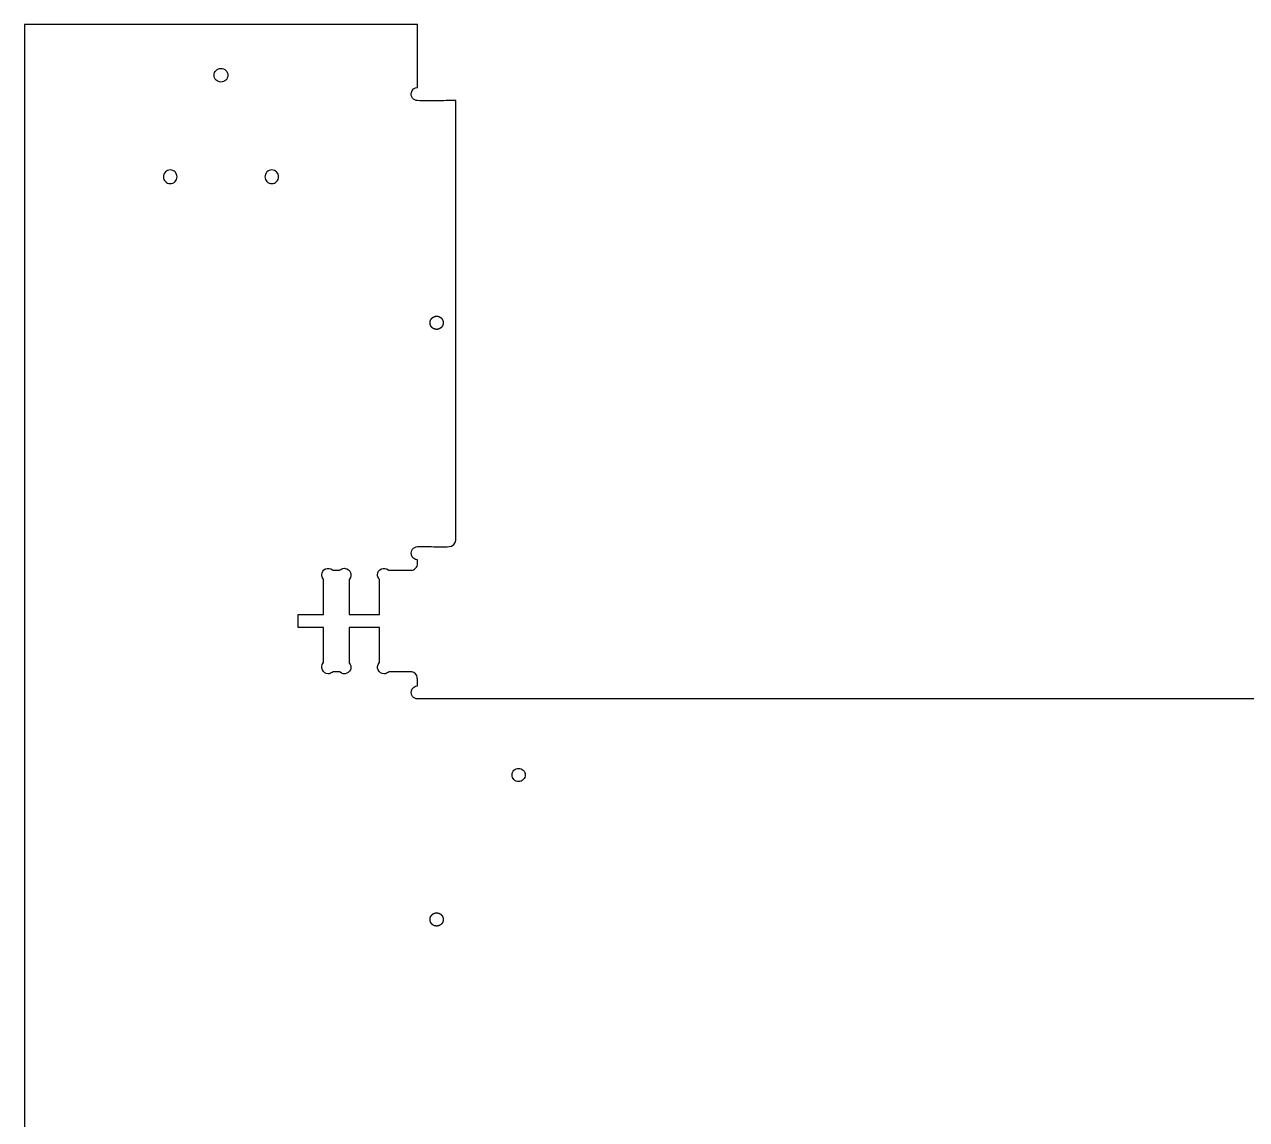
# Model space of a CAD drawing. Extents: x 1.2 to 94.4, y 0.6 to 47.4.
# Drawn here: x 1.22 to 25.29, y 25.83 to 47.39 of the extents above; entities that cross this region are included whole.
import ezdxf

# ---------------------------------------------------------------- set-up
doc = ezdxf.new("R2010")
doc.units = 0
doc.layers.add('SCREW_LOCATION_MARKERS', color=1, linetype='CONTINUOUS')
doc.layers.add('THRUCUT_ENDWALL', color=18, linetype='CONTINUOUS')

msp = doc.modelspace()

# ---------------------------------------------------------------- linework, layer by layer
at = {"layer": 'SCREW_LOCATION_MARKERS'}
for points in [[(9.336, 41.648), (9.338, 41.648), (9.339, 41.648), (9.341, 41.648), (9.342, 41.648), (9.344, 41.648), (9.345, 41.648), (9.347, 41.648), (9.348, 41.648), (9.35, 41.648), (9.351, 41.648), (9.353, 41.647), (9.354, 41.647), (9.356, 41.647), (9.357, 41.647), (9.359, 41.647), (9.36, 41.646), (9.362, 41.646), (9.363, 41.646), (9.365, 41.645), (9.366, 41.645), (9.368, 41.645), (9.369, 41.644), (9.371, 41.644), (9.372, 41.643), (9.374, 41.643), (9.375, 41.642), (9.377, 41.642), (9.378, 41.641), (9.38, 41.641), (9.381, 41.64), (9.383, 41.64), (9.384, 41.639), (9.386, 41.639), (9.387, 41.638), (9.389, 41.637), (9.39, 41.637), (9.392, 41.636), (9.393, 41.636), (9.393, 41.635), (9.394, 41.635), (9.395, 41.635), (9.395, 41.634), (9.396, 41.634), (9.397, 41.634), (9.398, 41.633), (9.398, 41.633), (9.399, 41.632), (9.4, 41.632), (9.401, 41.632), (9.401, 41.631), (9.402, 41.631), (9.403, 41.63), (9.403, 41.63), (9.404, 41.629), (9.405, 41.629), (9.406, 41.629), (9.406, 41.628), (9.407, 41.628), (9.408, 41.627), (9.408, 41.627), (9.409, 41.626), (9.41, 41.626), (9.41, 41.625), (9.411, 41.625), (9.412, 41.624), (9.412, 41.624), (9.413, 41.623), (9.414, 41.623), (9.414, 41.622), (9.415, 41.622), (9.416, 41.621), (9.416, 41.621), (9.417, 41.62), (9.418, 41.62), (9.418, 41.619), (9.419, 41.619), (9.42, 41.618), (9.42, 41.618), (9.421, 41.617), (9.422, 41.617), (9.422, 41.616), (9.423, 41.616), (9.424, 41.615), (9.424, 41.614), (9.425, 41.614), (9.425, 41.613), (9.426, 41.613), (9.427, 41.612), (9.427, 41.612), (9.428, 41.611), (9.428, 41.61), (9.429, 41.61), (9.43, 41.609), (9.43, 41.609), (9.431, 41.608), (9.431, 41.607), (9.432, 41.607), (9.432, 41.606), (9.433, 41.605), (9.434, 41.605), (9.434, 41.604), (9.435, 41.604), (9.435, 41.603), (9.436, 41.602), (9.436, 41.602), (9.437, 41.601), (9.437, 41.6), (9.438, 41.6), (9.438, 41.599), (9.439, 41.598), (9.44, 41.598), (9.44, 41.597), (9.441, 41.596), (9.441, 41.596), (9.442, 41.595), (9.442, 41.594), (9.442, 41.594), (9.443, 41.593), (9.443, 41.592), (9.444, 41.592), (9.444, 41.591), (9.445, 41.59), (9.445, 41.59), (9.446, 41.589), (9.446, 41.588), (9.447, 41.587), (9.447, 41.587), (9.448, 41.586), (9.448, 41.585), (9.448, 41.585), (9.449, 41.584), (9.449, 41.583), (9.45, 41.582), (9.45, 41.582), (9.45, 41.581), (9.451, 41.58), (9.451, 41.58), (9.452, 41.579), (9.452, 41.578), (9.452, 41.577), (9.453, 41.577), (9.453, 41.576), (9.453, 41.575), (9.454, 41.574), (9.454, 41.574), (9.455, 41.572), (9.455, 41.571), (9.456, 41.569), (9.457, 41.568), (9.457, 41.566), (9.458, 41.565), (9.459, 41.563), (9.459, 41.562), (9.46, 41.56), (9.46, 41.559), (9.461, 41.557), (9.461, 41.556), (9.461, 41.554), (9.462, 41.553), (9.462, 41.551), (9.463, 41.55), (9.463, 41.548), (9.463, 41.547), (9.464, 41.545), (9.464, 41.544), (9.464, 41.542), (9.465, 41.541), (9.465, 41.539), (9.465, 41.538), (9.465, 41.536), (9.465, 41.535), (9.466, 41.533), (9.466, 41.532), (9.466, 41.53), (9.466, 41.529), (9.466, 41.527), (9.466, 41.526), (9.466, 41.524), (9.466, 41.523), (9.466, 41.521), (9.466, 41.52), (9.466, 41.518), (9.466, 41.517), (9.466, 41.516), (9.466, 41.514), (9.466, 41.513), (9.466, 41.511), (9.466, 41.51), (9.466, 41.508), (9.466, 41.507), (9.466, 41.505), (9.466, 41.504), (9.465, 41.502), (9.465, 41.501), (9.465, 41.499), (9.465, 41.498), (9.465, 41.496), (9.464, 41.495), (9.464, 41.493), (9.464, 41.492), (9.463, 41.49), (9.463, 41.489), (9.463, 41.487), (9.462, 41.486), (9.462, 41.484), (9.461, 41.483), (9.461, 41.481), (9.461, 41.48), (9.46, 41.478), (9.46, 41.477), (9.459, 41.475), (9.459, 41.474), (9.458, 41.472), (9.457, 41.471), (9.457, 41.469), (9.456, 41.468), (9.455, 41.466), (9.455, 41.465), (9.454, 41.463), (9.454, 41.462), (9.453, 41.462), (9.453, 41.461), (9.453, 41.46), (9.452, 41.459), (9.452, 41.459), (9.452, 41.458), (9.451, 41.457), (9.451, 41.457), (9.45, 41.456), (9.45, 41.455), (9.45, 41.454), (9.449, 41.454), (9.449, 41.453), (9.448, 41.452), (9.448, 41.451), (9.448, 41.451), (9.447, 41.45), (9.447, 41.449), (9.446, 41.449), (9.446, 41.448), (9.445, 41.447), (9.445, 41.447), (9.444, 41.446), (9.444, 41.445), (9.443, 41.445), (9.443, 41.444), (9.442, 41.443), (9.442, 41.442), (9.442, 41.442), (9.441, 41.441), (9.441, 41.44), (9.44, 41.44), (9.44, 41.439), (9.439, 41.438), (9.438, 41.438), (9.438, 41.437), (9.437, 41.436), (9.437, 41.436), (9.436, 41.435), (9.436, 41.435), (9.435, 41.434), (9.435, 41.433), (9.434, 41.433), (9.434, 41.432), (9.433, 41.431), (9.432, 41.431), (9.432, 41.43), (9.431, 41.43), (9.431, 41.429), (9.43, 41.428), (9.43, 41.428), (9.429, 41.427), (9.428, 41.426), (9.428, 41.426), (9.427, 41.425), (9.427, 41.425), (9.426, 41.424), (9.425, 41.424), (9.425, 41.423), (9.424, 41.422), (9.424, 41.422), (9.423, 41.421), (9.422, 41.421), (9.422, 41.42), (9.421, 41.42), (9.42, 41.419), (9.42, 41.419), (9.419, 41.418), (9.418, 41.417), (9.418, 41.417), (9.417, 41.416), (9.416, 41.416), (9.416, 41.415), (9.415, 41.415), (9.414, 41.414), (9.414, 41.414), (9.413, 41.413), (9.412, 41.413), (9.412, 41.412), (9.411, 41.412), (9.41, 41.411), (9.41, 41.411), (9.409, 41.411), (9.408, 41.41), (9.408, 41.41), (9.407, 41.409), (9.406, 41.409), (9.406, 41.408), (9.405, 41.408), (9.404, 41.407), (9.403, 41.407), (9.403, 41.407), (9.402, 41.406), (9.401, 41.406), (9.401, 41.405), (9.4, 41.405), (9.399, 41.404), (9.398, 41.404), (9.398, 41.404), (9.397, 41.403), (9.396, 41.403), (9.395, 41.403), (9.395, 41.402), (9.394, 41.402), (9.393, 41.401), (9.393, 41.401), (9.392, 41.401), (9.39, 41.4), (9.389, 41.399), (9.387, 41.399), (9.386, 41.398), (9.384, 41.398), (9.383, 41.397), (9.381, 41.396), (9.38, 41.396), (9.378, 41.395), (9.377, 41.395), (9.375, 41.394), (9.374, 41.394), (9.372, 41.393), (9.371, 41.393), (9.369, 41.393), (9.368, 41.392), (9.366, 41.392), (9.365, 41.392), (9.363, 41.391), (9.362, 41.391), (9.36, 41.391), (9.359, 41.39), (9.357, 41.39), (9.356, 41.39), (9.354, 41.39), (9.353, 41.389), (9.351, 41.389), (9.35, 41.389), (9.348, 41.389), (9.347, 41.389), (9.345, 41.389), (9.344, 41.389), (9.342, 41.389), (9.341, 41.388), (9.339, 41.388), (9.338, 41.388), (9.336, 41.388), (9.335, 41.388), (9.334, 41.388), (9.332, 41.388), (9.331, 41.389), (9.329, 41.389), (9.328, 41.389), (9.326, 41.389), (9.325, 41.389), (9.323, 41.389), (9.322, 41.389), (9.32, 41.389), (9.319, 41.39), (9.317, 41.39), (9.316, 41.39), (9.314, 41.39), (9.313, 41.391), (9.311, 41.391), (9.31, 41.391), (9.308, 41.392), (9.307, 41.392), (9.305, 41.392), (9.304, 41.393), (9.302, 41.393), (9.301, 41.393), (9.299, 41.394), (9.298, 41.394), (9.296, 41.395), (9.295, 41.395), (9.293, 41.396), (9.292, 41.396), (9.29, 41.397), (9.289, 41.398), (9.287, 41.398), (9.286, 41.399), (9.284, 41.399), (9.283, 41.4), (9.281, 41.401), (9.28, 41.401), (9.28, 41.401), (9.279, 41.402), (9.278, 41.402), (9.278, 41.403), (9.277, 41.403), (9.276, 41.403), (9.275, 41.404), (9.275, 41.404), (9.274, 41.404), (9.273, 41.405), (9.272, 41.405), (9.272, 41.406), (9.271, 41.406), (9.27, 41.407), (9.27, 41.407), (9.269, 41.407), (9.268, 41.408), (9.267, 41.408), (9.267, 41.409), (9.266, 41.409), (9.265, 41.41), (9.265, 41.41), (9.264, 41.411), (9.263, 41.411), (9.263, 41.411), (9.262, 41.412), (9.261, 41.412), (9.261, 41.413), (9.26, 41.413), (9.259, 41.414), (9.259, 41.414), (9.258, 41.415), (9.257, 41.415), (9.257, 41.416), (9.256, 41.416), (9.255, 41.417), (9.255, 41.417), (9.254, 41.418), (9.253, 41.419), (9.253, 41.419), (9.252, 41.42), (9.251, 41.42), (9.251, 41.421), (9.25, 41.421), (9.249, 41.422), (9.249, 41.422), (9.248, 41.423), (9.248, 41.424), (9.247, 41.424), (9.246, 41.425), (9.246, 41.425), (9.245, 41.426), (9.245, 41.426), (9.244, 41.427), (9.243, 41.428), (9.243, 41.428), (9.242, 41.429), (9.242, 41.43), (9.241, 41.43), (9.241, 41.431), (9.24, 41.431), (9.239, 41.432), (9.239, 41.433), (9.238, 41.433), (9.238, 41.434), (9.237, 41.435), (9.237, 41.435), (9.236, 41.436), (9.236, 41.436), (9.235, 41.437), (9.235, 41.438), (9.234, 41.438), (9.233, 41.439), (9.233, 41.44), (9.232, 41.44), (9.232, 41.441), (9.231, 41.442), (9.231, 41.442), (9.231, 41.443), (9.23, 41.444), (9.23, 41.445), (9.229, 41.445), (9.229, 41.446), (9.228, 41.447), (9.228, 41.447), (9.227, 41.448), (9.227, 41.449), (9.226, 41.449), (9.226, 41.45), (9.225, 41.451), (9.225, 41.451), (9.225, 41.452), (9.224, 41.453), (9.224, 41.454), (9.223, 41.454), (9.223, 41.455), (9.223, 41.456), (9.222, 41.457), (9.222, 41.457), (9.221, 41.458), (9.221, 41.459), (9.221, 41.459), (9.22, 41.46), (9.22, 41.461), (9.22, 41.462), (9.219, 41.462), (9.219, 41.463), (9.218, 41.465), (9.217, 41.466), (9.217, 41.468), (9.216, 41.469), (9.216, 41.471), (9.215, 41.472), (9.214, 41.474), (9.214, 41.475), (9.213, 41.477), (9.213, 41.478), (9.212, 41.48), (9.212, 41.481), (9.212, 41.483), (9.211, 41.484), (9.211, 41.486), (9.21, 41.487), (9.21, 41.489), (9.21, 41.49), (9.209, 41.492), (9.209, 41.493), (9.209, 41.495), (9.208, 41.496), (9.208, 41.498), (9.208, 41.499), (9.208, 41.501), (9.208, 41.502), (9.207, 41.504), (9.207, 41.505), (9.207, 41.507), (9.207, 41.508), (9.207, 41.51), (9.207, 41.511), (9.207, 41.513), (9.207, 41.514), (9.207, 41.516), (9.206, 41.517), (9.206, 41.518), (9.206, 41.52), (9.207, 41.521), (9.207, 41.523), (9.207, 41.524), (9.207, 41.526), (9.207, 41.527), (9.207, 41.529), (9.207, 41.53), (9.207, 41.532), (9.207, 41.533), (9.208, 41.535), (9.208, 41.536), (9.208, 41.538), (9.208, 41.539), (9.208, 41.541), (9.209, 41.542), (9.209, 41.544), (9.209, 41.545), (9.21, 41.547), (9.21, 41.548), (9.21, 41.55), (9.211, 41.551), (9.211, 41.553), (9.212, 41.554), (9.212, 41.556), (9.212, 41.557), (9.213, 41.559), (9.213, 41.56), (9.214, 41.562), (9.214, 41.563), (9.215, 41.565), (9.216, 41.566), (9.216, 41.568), (9.217, 41.569), (9.217, 41.571), (9.218, 41.572), (9.219, 41.574), (9.219, 41.574), (9.22, 41.575), (9.22, 41.576), (9.22, 41.577), (9.221, 41.577), (9.221, 41.578), (9.221, 41.579), (9.222, 41.58), (9.222, 41.58), (9.223, 41.581), (9.223, 41.582), (9.223, 41.582), (9.224, 41.583), (9.224, 41.584), (9.225, 41.585), (9.225, 41.585), (9.225, 41.586), (9.226, 41.587), (9.226, 41.587), (9.227, 41.588), (9.227, 41.589), (9.228, 41.59), (9.228, 41.59), (9.229, 41.591), (9.229, 41.592), (9.23, 41.592), (9.23, 41.593), (9.231, 41.594), (9.231, 41.594), (9.231, 41.595), (9.232, 41.596), (9.232, 41.596), (9.233, 41.597), (9.233, 41.598), (9.234, 41.598), (9.235, 41.599), (9.235, 41.6), (9.236, 41.6), (9.236, 41.601), (9.237, 41.602), (9.237, 41.602), (9.238, 41.603), (9.238, 41.604), (9.239, 41.604), (9.239, 41.605), (9.24, 41.605), (9.241, 41.606), (9.241, 41.607), (9.242, 41.607), (9.242, 41.608), (9.243, 41.609), (9.243, 41.609), (9.244, 41.61), (9.245, 41.61), (9.245, 41.611), (9.246, 41.612), (9.246, 41.612), (9.247, 41.613), (9.248, 41.613), (9.248, 41.614), (9.249, 41.614), (9.249, 41.615), (9.25, 41.616), (9.251, 41.616), (9.251, 41.617), (9.252, 41.617), (9.253, 41.618), (9.253, 41.618), (9.254, 41.619), (9.255, 41.619), (9.255, 41.62), (9.256, 41.62), (9.257, 41.621), (9.257, 41.621), (9.258, 41.622), (9.259, 41.622), (9.259, 41.623), (9.26, 41.623), (9.261, 41.624), (9.261, 41.624), (9.262, 41.625), (9.263, 41.625), (9.263, 41.626), (9.264, 41.626), (9.265, 41.627), (9.265, 41.627), (9.266, 41.628), (9.267, 41.628), (9.267, 41.629), (9.268, 41.629), (9.269, 41.629), (9.27, 41.63), (9.27, 41.63), (9.271, 41.631), (9.272, 41.631), (9.272, 41.632), (9.273, 41.632), (9.274, 41.632), (9.275, 41.633), (9.275, 41.633), (9.276, 41.634), (9.277, 41.634), (9.278, 41.634), (9.278, 41.635), (9.279, 41.635), (9.28, 41.635), (9.28, 41.636), (9.281, 41.636), (9.283, 41.637), (9.284, 41.637), (9.286, 41.638), (9.287, 41.639), (9.289, 41.639), (9.29, 41.64), (9.292, 41.64), (9.293, 41.641), (9.295, 41.641), (9.296, 41.642), (9.298, 41.642), (9.299, 41.643), (9.301, 41.643), (9.302, 41.644), (9.304, 41.644), (9.305, 41.645), (9.307, 41.645), (9.308, 41.645), (9.31, 41.646), (9.311, 41.646), (9.313, 41.646), (9.314, 41.647), (9.316, 41.647), (9.317, 41.647), (9.319, 41.647), (9.32, 41.647), (9.322, 41.648), (9.323, 41.648), (9.325, 41.648), (9.326, 41.648), (9.328, 41.648), (9.329, 41.648), (9.331, 41.648), (9.332, 41.648), (9.334, 41.648), (9.335, 41.648)], [(9.337, 29.898), (9.338, 29.898), (9.34, 29.898), (9.341, 29.898), (9.343, 29.898), (9.344, 29.898), (9.346, 29.898), (9.347, 29.898), (9.349, 29.898), (9.35, 29.898), (9.351, 29.897), (9.353, 29.897), (9.354, 29.897), (9.356, 29.897), (9.357, 29.897), (9.359, 29.896), (9.36, 29.896), (9.362, 29.896), (9.363, 29.895), (9.365, 29.895), (9.367, 29.895), (9.368, 29.894), (9.37, 29.894), (9.371, 29.894), (9.373, 29.893), (9.374, 29.893), (9.376, 29.892), (9.377, 29.892), (9.379, 29.891), (9.38, 29.891), (9.382, 29.89), (9.383, 29.89), (9.385, 29.889), (9.386, 29.888), (9.388, 29.888), (9.389, 29.887), (9.391, 29.887), (9.392, 29.886), (9.393, 29.886), (9.394, 29.885), (9.394, 29.885), (9.395, 29.884), (9.396, 29.884), (9.397, 29.884), (9.397, 29.883), (9.398, 29.883), (9.399, 29.883), (9.399, 29.882), (9.4, 29.882), (9.401, 29.881), (9.402, 29.881), (9.402, 29.881), (9.403, 29.88), (9.404, 29.88), (9.404, 29.879), (9.405, 29.879), (9.406, 29.878), (9.407, 29.878), (9.407, 29.877), (9.408, 29.877), (9.409, 29.877), (9.409, 29.876), (9.41, 29.876), (9.411, 29.875), (9.411, 29.875), (9.412, 29.874), (9.413, 29.874), (9.413, 29.873), (9.414, 29.873), (9.415, 29.872), (9.415, 29.872), (9.416, 29.871), (9.417, 29.871), (9.417, 29.87), (9.418, 29.87), (9.419, 29.869), (9.419, 29.869), (9.42, 29.868), (9.421, 29.868), (9.421, 29.867), (9.422, 29.866), (9.423, 29.866), (9.423, 29.865), (9.424, 29.865), (9.424, 29.864), (9.425, 29.864), (9.426, 29.863), (9.426, 29.863), (9.427, 29.862), (9.428, 29.861), (9.428, 29.861), (9.429, 29.86), (9.429, 29.86), (9.43, 29.859), (9.431, 29.858), (9.431, 29.858), (9.432, 29.857), (9.432, 29.857), (9.433, 29.856), (9.433, 29.855), (9.434, 29.855), (9.434, 29.854), (9.435, 29.853), (9.436, 29.853), (9.436, 29.852), (9.437, 29.851), (9.437, 29.851), (9.438, 29.85), (9.438, 29.85), (9.439, 29.849), (9.439, 29.848), (9.44, 29.848), (9.44, 29.847), (9.441, 29.846), (9.441, 29.846), (9.442, 29.845), (9.442, 29.844), (9.443, 29.844), (9.443, 29.843), (9.444, 29.842), (9.444, 29.841), (9.445, 29.841), (9.445, 29.84), (9.446, 29.839), (9.446, 29.839), (9.447, 29.838), (9.447, 29.837), (9.447, 29.837), (9.448, 29.836), (9.448, 29.835), (9.449, 29.834), (9.449, 29.834), (9.45, 29.833), (9.45, 29.832), (9.45, 29.832), (9.451, 29.831), (9.451, 29.83), (9.452, 29.829), (9.452, 29.829), (9.452, 29.828), (9.453, 29.827), (9.453, 29.826), (9.453, 29.826), (9.454, 29.825), (9.454, 29.824), (9.454, 29.824), (9.455, 29.822), (9.456, 29.821), (9.456, 29.819), (9.457, 29.818), (9.458, 29.816), (9.458, 29.815), (9.459, 29.813), (9.459, 29.812), (9.46, 29.81), (9.46, 29.809), (9.461, 29.807), (9.461, 29.806), (9.462, 29.804), (9.462, 29.802), (9.463, 29.801), (9.463, 29.799), (9.463, 29.798), (9.464, 29.796), (9.464, 29.795), (9.464, 29.793), (9.465, 29.792), (9.465, 29.79), (9.465, 29.789), (9.465, 29.787), (9.466, 29.786), (9.466, 29.784), (9.466, 29.783), (9.466, 29.781), (9.466, 29.78), (9.466, 29.778), (9.467, 29.777), (9.467, 29.775), (9.467, 29.774), (9.467, 29.773), (9.467, 29.771), (9.467, 29.77), (9.467, 29.768), (9.467, 29.767), (9.467, 29.765), (9.467, 29.764), (9.467, 29.762), (9.467, 29.761), (9.467, 29.76), (9.466, 29.758), (9.466, 29.757), (9.466, 29.755), (9.466, 29.754), (9.466, 29.752), (9.466, 29.751), (9.465, 29.749), (9.465, 29.748), (9.465, 29.746), (9.465, 29.745), (9.464, 29.743), (9.464, 29.742), (9.464, 29.74), (9.463, 29.739), (9.463, 29.737), (9.463, 29.735), (9.462, 29.734), (9.462, 29.732), (9.461, 29.731), (9.461, 29.729), (9.46, 29.728), (9.46, 29.726), (9.459, 29.725), (9.459, 29.723), (9.458, 29.722), (9.458, 29.72), (9.457, 29.719), (9.456, 29.717), (9.456, 29.716), (9.455, 29.714), (9.454, 29.713), (9.454, 29.712), (9.454, 29.711), (9.453, 29.711), (9.453, 29.71), (9.453, 29.709), (9.452, 29.709), (9.452, 29.708), (9.452, 29.707), (9.451, 29.706), (9.451, 29.706), (9.45, 29.705), (9.45, 29.704), (9.45, 29.703), (9.449, 29.703), (9.449, 29.702), (9.448, 29.701), (9.448, 29.701), (9.447, 29.7), (9.447, 29.699), (9.447, 29.698), (9.446, 29.698), (9.446, 29.697), (9.445, 29.696), (9.445, 29.696), (9.444, 29.695), (9.444, 29.694), (9.443, 29.694), (9.443, 29.693), (9.442, 29.692), (9.442, 29.692), (9.441, 29.691), (9.441, 29.69), (9.44, 29.69), (9.44, 29.689), (9.439, 29.688), (9.439, 29.688), (9.438, 29.687), (9.438, 29.686), (9.437, 29.686), (9.437, 29.685), (9.436, 29.684), (9.436, 29.684), (9.435, 29.683), (9.434, 29.682), (9.434, 29.682), (9.433, 29.681), (9.433, 29.681), (9.432, 29.68), (9.432, 29.679), (9.431, 29.679), (9.431, 29.678), (9.43, 29.678), (9.429, 29.677), (9.429, 29.676), (9.428, 29.676), (9.428, 29.675), (9.427, 29.675), (9.426, 29.674), (9.426, 29.673), (9.425, 29.673), (9.424, 29.672), (9.424, 29.672), (9.423, 29.671), (9.423, 29.671), (9.422, 29.67), (9.421, 29.669), (9.421, 29.669), (9.42, 29.668), (9.419, 29.668), (9.419, 29.667), (9.418, 29.667), (9.417, 29.666), (9.417, 29.666), (9.416, 29.665), (9.415, 29.665), (9.415, 29.664), (9.414, 29.664), (9.413, 29.663), (9.413, 29.663), (9.412, 29.662), (9.411, 29.662), (9.411, 29.661), (9.41, 29.661), (9.409, 29.66), (9.409, 29.66), (9.408, 29.659), (9.407, 29.659), (9.407, 29.659), (9.406, 29.658), (9.405, 29.658), (9.404, 29.657), (9.404, 29.657), (9.403, 29.656), (9.402, 29.656), (9.402, 29.656), (9.401, 29.655), (9.4, 29.655), (9.399, 29.654), (9.399, 29.654), (9.398, 29.654), (9.397, 29.653), (9.397, 29.653), (9.396, 29.652), (9.395, 29.652), (9.394, 29.652), (9.394, 29.651), (9.393, 29.651), (9.392, 29.651), (9.391, 29.65), (9.389, 29.649), (9.388, 29.649), (9.386, 29.648), (9.385, 29.647), (9.383, 29.647), (9.382, 29.646), (9.38, 29.646), (9.379, 29.645), (9.377, 29.645), (9.376, 29.644), (9.374, 29.644), (9.373, 29.643), (9.371, 29.643), (9.37, 29.642), (9.368, 29.642), (9.367, 29.642), (9.365, 29.641), (9.363, 29.641), (9.362, 29.641), (9.36, 29.64), (9.359, 29.64), (9.357, 29.64), (9.356, 29.64), (9.354, 29.639), (9.353, 29.639), (9.351, 29.639), (9.35, 29.639), (9.349, 29.639), (9.347, 29.639), (9.346, 29.639), (9.344, 29.638), (9.343, 29.638), (9.341, 29.638), (9.34, 29.638), (9.338, 29.638), (9.337, 29.638), (9.335, 29.638), (9.334, 29.638), (9.332, 29.638), (9.331, 29.638), (9.33, 29.638), (9.328, 29.639), (9.327, 29.639), (9.325, 29.639), (9.324, 29.639), (9.322, 29.639), (9.321, 29.639), (9.319, 29.639), (9.318, 29.64), (9.316, 29.64), (9.315, 29.64), (9.313, 29.64), (9.312, 29.641), (9.31, 29.641), (9.309, 29.641), (9.307, 29.642), (9.306, 29.642), (9.304, 29.642), (9.303, 29.643), (9.301, 29.643), (9.3, 29.644), (9.298, 29.644), (9.297, 29.645), (9.295, 29.645), (9.293, 29.646), (9.292, 29.646), (9.29, 29.647), (9.289, 29.647), (9.287, 29.648), (9.286, 29.649), (9.284, 29.649), (9.283, 29.65), (9.282, 29.651), (9.281, 29.651), (9.28, 29.651), (9.279, 29.652), (9.279, 29.652), (9.278, 29.652), (9.277, 29.653), (9.276, 29.653), (9.276, 29.654), (9.275, 29.654), (9.274, 29.654), (9.273, 29.655), (9.273, 29.655), (9.272, 29.656), (9.271, 29.656), (9.271, 29.656), (9.27, 29.657), (9.269, 29.657), (9.268, 29.658), (9.268, 29.658), (9.267, 29.659), (9.266, 29.659), (9.266, 29.659), (9.265, 29.66), (9.264, 29.66), (9.264, 29.661), (9.263, 29.661), (9.262, 29.662), (9.262, 29.662), (9.261, 29.663), (9.26, 29.663), (9.26, 29.664), (9.259, 29.664), (9.258, 29.665), (9.258, 29.665), (9.257, 29.666), (9.256, 29.666), (9.256, 29.667), (9.255, 29.667), (9.254, 29.668), (9.254, 29.668), (9.253, 29.669), (9.252, 29.669), (9.252, 29.67), (9.251, 29.671), (9.25, 29.671), (9.25, 29.672), (9.249, 29.672), (9.249, 29.673), (9.248, 29.673), (9.247, 29.674), (9.247, 29.675), (9.246, 29.675), (9.245, 29.676), (9.245, 29.676), (9.244, 29.677), (9.244, 29.678), (9.243, 29.678), (9.243, 29.679), (9.242, 29.679), (9.241, 29.68), (9.241, 29.681), (9.24, 29.681), (9.24, 29.682), (9.239, 29.682), (9.239, 29.683), (9.238, 29.684), (9.238, 29.684), (9.237, 29.685), (9.236, 29.686), (9.236, 29.686), (9.235, 29.687), (9.235, 29.688), (9.234, 29.688), (9.234, 29.689), (9.233, 29.69), (9.233, 29.69), (9.232, 29.691), (9.232, 29.692), (9.231, 29.692), (9.231, 29.693), (9.23, 29.694), (9.23, 29.694), (9.229, 29.695), (9.229, 29.696), (9.228, 29.696), (9.228, 29.697), (9.228, 29.698), (9.227, 29.698), (9.227, 29.699), (9.226, 29.7), (9.226, 29.701), (9.225, 29.701), (9.225, 29.702), (9.225, 29.703), (9.224, 29.703), (9.224, 29.704), (9.223, 29.705), (9.223, 29.706), (9.222, 29.706), (9.222, 29.707), (9.222, 29.708), (9.221, 29.709), (9.221, 29.709), (9.221, 29.71), (9.22, 29.711), (9.22, 29.711), (9.22, 29.712), (9.219, 29.713), (9.218, 29.714), (9.218, 29.716), (9.217, 29.717), (9.217, 29.719), (9.216, 29.72), (9.215, 29.722), (9.215, 29.723), (9.214, 29.725), (9.214, 29.726), (9.213, 29.728), (9.213, 29.729), (9.212, 29.731), (9.212, 29.732), (9.211, 29.734), (9.211, 29.735), (9.211, 29.737), (9.21, 29.739), (9.21, 29.74), (9.21, 29.742), (9.209, 29.743), (9.209, 29.745), (9.209, 29.746), (9.208, 29.748), (9.208, 29.749), (9.208, 29.751), (9.208, 29.752), (9.208, 29.754), (9.207, 29.755), (9.207, 29.757), (9.207, 29.758), (9.207, 29.76), (9.207, 29.761), (9.207, 29.762), (9.207, 29.764), (9.207, 29.765), (9.207, 29.767), (9.207, 29.768), (9.207, 29.77), (9.207, 29.771), (9.207, 29.773), (9.207, 29.774), (9.207, 29.775), (9.207, 29.777), (9.207, 29.778), (9.207, 29.78), (9.207, 29.781), (9.208, 29.783), (9.208, 29.784), (9.208, 29.786), (9.208, 29.787), (9.208, 29.789), (9.209, 29.79), (9.209, 29.792), (9.209, 29.793), (9.21, 29.795), (9.21, 29.796), (9.21, 29.798), (9.211, 29.799), (9.211, 29.801), (9.211, 29.802), (9.212, 29.804), (9.212, 29.806), (9.213, 29.807), (9.213, 29.809), (9.214, 29.81), (9.214, 29.812), (9.215, 29.813), (9.215, 29.815), (9.216, 29.816), (9.217, 29.818), (9.217, 29.819), (9.218, 29.821), (9.218, 29.822), (9.219, 29.824), (9.22, 29.824), (9.22, 29.825), (9.22, 29.826), (9.221, 29.826), (9.221, 29.827), (9.221, 29.828), (9.222, 29.829), (9.222, 29.829), (9.222, 29.83), (9.223, 29.831), (9.223, 29.832), (9.224, 29.832), (9.224, 29.833), (9.225, 29.834), (9.225, 29.834), (9.225, 29.835), (9.226, 29.836), (9.226, 29.837), (9.227, 29.837), (9.227, 29.838), (9.228, 29.839), (9.228, 29.839), (9.228, 29.84), (9.229, 29.841), (9.229, 29.841), (9.23, 29.842), (9.23, 29.843), (9.231, 29.844), (9.231, 29.844), (9.232, 29.845), (9.232, 29.846), (9.233, 29.846), (9.233, 29.847), (9.234, 29.848), (9.234, 29.848), (9.235, 29.849), (9.235, 29.85), (9.236, 29.85), (9.236, 29.851), (9.237, 29.851), (9.238, 29.852), (9.238, 29.853), (9.239, 29.853), (9.239, 29.854), (9.24, 29.855), (9.24, 29.855), (9.241, 29.856), (9.241, 29.857), (9.242, 29.857), (9.243, 29.858), (9.243, 29.858), (9.244, 29.859), (9.244, 29.86), (9.245, 29.86), (9.245, 29.861), (9.246, 29.861), (9.247, 29.862), (9.247, 29.863), (9.248, 29.863), (9.249, 29.864), (9.249, 29.864), (9.25, 29.865), (9.25, 29.865), (9.251, 29.866), (9.252, 29.866), (9.252, 29.867), (9.253, 29.868), (9.254, 29.868), (9.254, 29.869), (9.255, 29.869), (9.256, 29.87), (9.256, 29.87), (9.257, 29.871), (9.258, 29.871), (9.258, 29.872), (9.259, 29.872), (9.26, 29.873), (9.26, 29.873), (9.261, 29.874), (9.262, 29.874), (9.262, 29.875), (9.263, 29.875), (9.264, 29.876), (9.264, 29.876), (9.265, 29.877), (9.266, 29.877), (9.266, 29.877), (9.267, 29.878), (9.268, 29.878), (9.268, 29.879), (9.269, 29.879), (9.27, 29.88), (9.271, 29.88), (9.271, 29.881), (9.272, 29.881), (9.273, 29.881), (9.273, 29.882), (9.274, 29.882), (9.275, 29.883), (9.276, 29.883), (9.276, 29.883), (9.277, 29.884), (9.278, 29.884), (9.279, 29.884), (9.279, 29.885), (9.28, 29.885), (9.281, 29.886), (9.282, 29.886), (9.283, 29.887), (9.284, 29.887), (9.286, 29.888), (9.287, 29.888), (9.289, 29.889), (9.29, 29.89), (9.292, 29.89), (9.293, 29.891), (9.295, 29.891), (9.297, 29.892), (9.298, 29.892), (9.3, 29.893), (9.301, 29.893), (9.303, 29.894), (9.304, 29.894), (9.306, 29.894), (9.307, 29.895), (9.309, 29.895), (9.31, 29.895), (9.312, 29.896), (9.313, 29.896), (9.315, 29.896), (9.316, 29.897), (9.318, 29.897), (9.319, 29.897), (9.321, 29.897), (9.322, 29.897), (9.324, 29.898), (9.325, 29.898), (9.327, 29.898), (9.328, 29.898), (9.33, 29.898), (9.331, 29.898), (9.332, 29.898), (9.334, 29.898), (9.335, 29.898)]]:
    msp.add_lwpolyline(points, close=True, dxfattribs=at)
at = {"layer": 'THRUCUT_ENDWALL'}
msp.add_lwpolyline([(34.5, 34.11), (8.962, 34.11, -0.475732), (8.84, 34.268, -0.333204), (8.962, 34.37, 0.018431), (8.956, 34.53, 0.349639), (8.851, 34.643, 0.019053), (8.845, 34.644, 0.009498), (8.832, 34.645), (8.395, 34.645, 0.08601), (8.378, 34.634, -0.186349), (8.3, 34.607, -0.284949), (8.186, 34.682, -0.285005), (8.202, 34.819, -0.066648), (8.207, 34.823, 0.145329), (8.212, 34.829), (8.212, 35.515), (7.612, 35.515), (7.612, 34.829, 0.079593), (7.623, 34.808, -0.210465), (7.648, 34.718, -0.269976), (7.567, 34.616, -0.269963), (7.437, 34.636, -0.065724), (7.433, 34.641, 0.145463), (7.428, 34.645), (7.295, 34.645, 0.08601), (7.278, 34.634, -0.186349), (7.2, 34.607, -0.284949), (7.086, 34.682, -0.285005), (7.102, 34.819, -0.066648), (7.107, 34.823, 0.145329), (7.112, 34.829), (7.112, 35.515), (6.612, 35.515), (6.612, 35.775), (7.112, 35.775), (7.112, 36.461, 0.086011), (7.101, 36.479, -0.186349), (7.074, 36.556, -0.284949), (7.149, 36.671, -0.285005), (7.285, 36.654, -0.066648), (7.29, 36.649, 0.14533), (7.295, 36.645), (7.428, 36.645, 0.079592), (7.448, 36.657, -0.210465), (7.538, 36.682, -0.269976), (7.641, 36.6, -0.269963), (7.62, 36.471, -0.065723), (7.616, 36.466, 0.145462), (7.612, 36.461), (7.612, 35.775), (8.212, 35.775), (8.212, 36.461, 0.08601), (8.201, 36.479, -0.186349), (8.174, 36.556, -0.284949), (8.249, 36.671, -0.285005), (8.385, 36.654, -0.066648), (8.39, 36.649, 0.145329), (8.395, 36.645), (8.832, 36.645, 0.189476), (8.922, 36.684, 0.189612), (8.962, 36.775, 0.013829), (8.962, 36.813, -0.004609), (8.962, 36.85, -0.333204), (8.84, 36.952, -0.475732), (8.962, 37.11, -0.014406), (9.272, 37.109, 0.016922), (9.582, 37.11, 0.393071), (9.712, 37.24), (9.712, 45.893, 0.003287), (9.336, 45.891, -0.00986), (8.961, 45.893, -0.475732), (8.839, 46.052, -0.333204), (8.961, 46.153), (8.961, 47.393), (1.219, 47.393), (1.219, 22.172, 0.190357)], format="xyb", dxfattribs=at)
for points in [[(5.225, 46.393, -0.414214), (5.09, 46.258, -0.414214), (4.955, 46.393, -0.414214), (5.09, 46.528, -0.414214)], [(4.225, 44.393, 0.414214), (4.09, 44.528, 0.414214), (3.955, 44.393, 0.414214), (4.09, 44.258, 0.414214)], [(6.225, 44.393, 0.414214), (6.09, 44.528, 0.414214), (5.955, 44.393, 0.414214), (6.09, 44.258, 0.414214)], [(10.952, 32.484, -0.414214), (10.822, 32.614, -0.414214), (10.952, 32.744, -0.414214), (11.082, 32.614, -0.414214)]]:
    msp.add_lwpolyline(points, format="xyb", close=True, dxfattribs=at)

doc.saveas('drawing.dxf')
